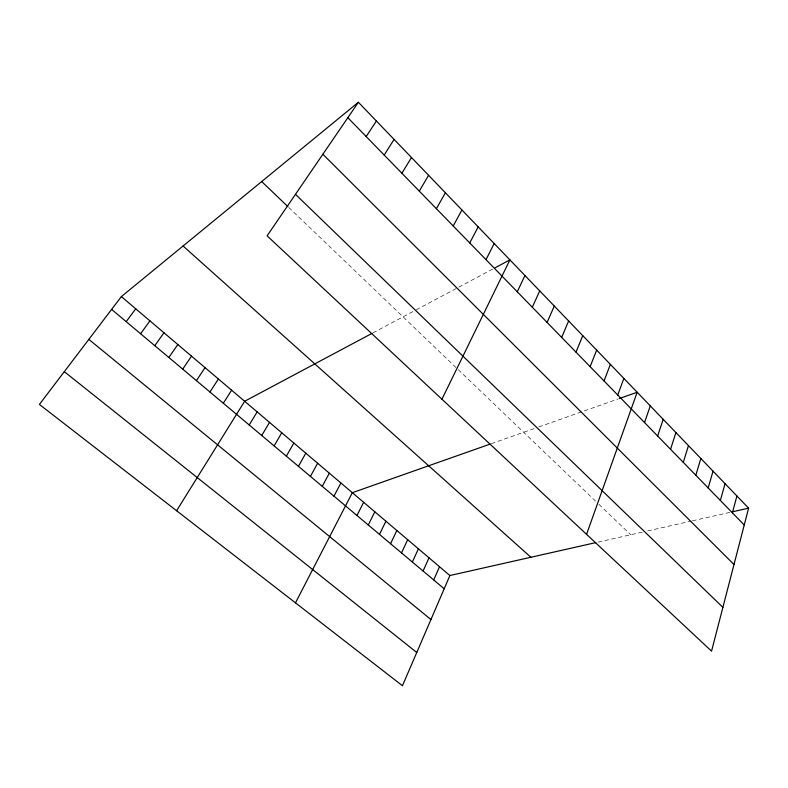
<?xml version="1.0" encoding="UTF-8"?>
<svg xmlns="http://www.w3.org/2000/svg" width="788" height="788" viewBox="0 0 788 788"><rect width="100%" height="100%" fill="white"/><g stroke="black" fill="none" stroke-linecap="round" stroke-linejoin="round"><path stroke-width="0.59" stroke-dasharray="3.94 2.96" d="M372.931 332.891L415.118 310.403M416.153 309.851L493.101 268.836M491.367 443.664L536.559 427.736M538.765 426.958L618.344 398.895M598.072 542.114L644.18 531.713M647.638 530.925L691.243 521.095M692.386 520.838L730.259 512.289M288.733 207.431L595.551 501.099M598.87 504.271L630.705 534.747"/><path stroke-width="1.18" d="M748.6 508.152L711.554 651.144L267.102 235.839L358.382 102.273L748.6 508.152L732.505 511.786M732.387 512.821L736.908 495.997M720.37 500.469L725.049 483.665M708.185 487.949L713.032 471.155M695.824 475.253L700.837 458.478M683.285 462.359L688.466 445.604M670.558 449.288L675.917 432.563M657.645 436.02L663.191 419.315M644.545 422.555L650.277 405.879M586.567 534.343L637.167 392.257L619.417 398.511M617.743 395.024L623.869 378.417M604.041 380.949L610.375 364.371M590.133 366.656L596.674 350.118M576.008 352.147L582.756 335.658M561.667 337.402L568.631 320.962M595.728 542.636L449.889 575.535L402.451 685.727L39.4 404.431L121.362 296.593L358.382 102.273M433.695 579.948L439.507 566.72M547.099 322.44L554.289 306.049M423.087 571.034L429.007 557.805M532.304 307.231L539.731 290.9M412.36 562.021L418.398 548.803M401.516 552.92L407.682 539.701M517.273 291.787L524.936 275.514M390.562 543.72L396.847 530.501M379.481 534.412L385.903 521.203M441.95 399.211L509.905 259.882L495.15 267.753M368.291 525.005L374.832 511.806M486.009 259.666L494.174 243.522M356.964 515.5L363.642 502.301M295.48 602.85L352.325 492.697L490.254 444.058M469.746 242.96L478.188 226.885M333.954 496.164L340.889 482.985M322.253 486.334L329.325 473.164M453.218 225.979L461.926 209.972M310.413 476.395L317.633 463.236M298.445 466.338L305.813 453.199M436.394 208.702L445.397 192.774M286.349 456.173L293.855 443.043M274.106 445.89L281.759 432.779M419.295 191.129L428.583 175.291M261.724 435.498L269.526 422.398M401.9 173.252L411.484 157.501M249.195 424.978L257.154 411.897M176.601 510.732L244.644 401.269L371.897 333.442M384.189 155.059L394.089 139.407M223.319 403.239L231.603 390.198M209.943 392L218.404 378.989M366.174 136.551L376.398 121.007M196.409 380.634L205.038 367.641M182.718 369.129L191.514 356.156M168.849 357.486L177.832 344.533M154.803 345.686L163.973 332.772M140.589 333.748L149.947 320.864M126.198 321.652L135.743 308.798M64.311 371.66L416.754 652.494M88.837 339.382L430.938 619.555M111.62 309.408L444.196 588.764M121.362 296.593L449.889 575.535M183.082 245.994L530.895 557.264M261.695 181.545L287.866 206.604M295.47 194.331L722.901 607.361M322.863 154.241L733.992 564.523M347.843 117.707L744.236 524.995"/></g></svg>
